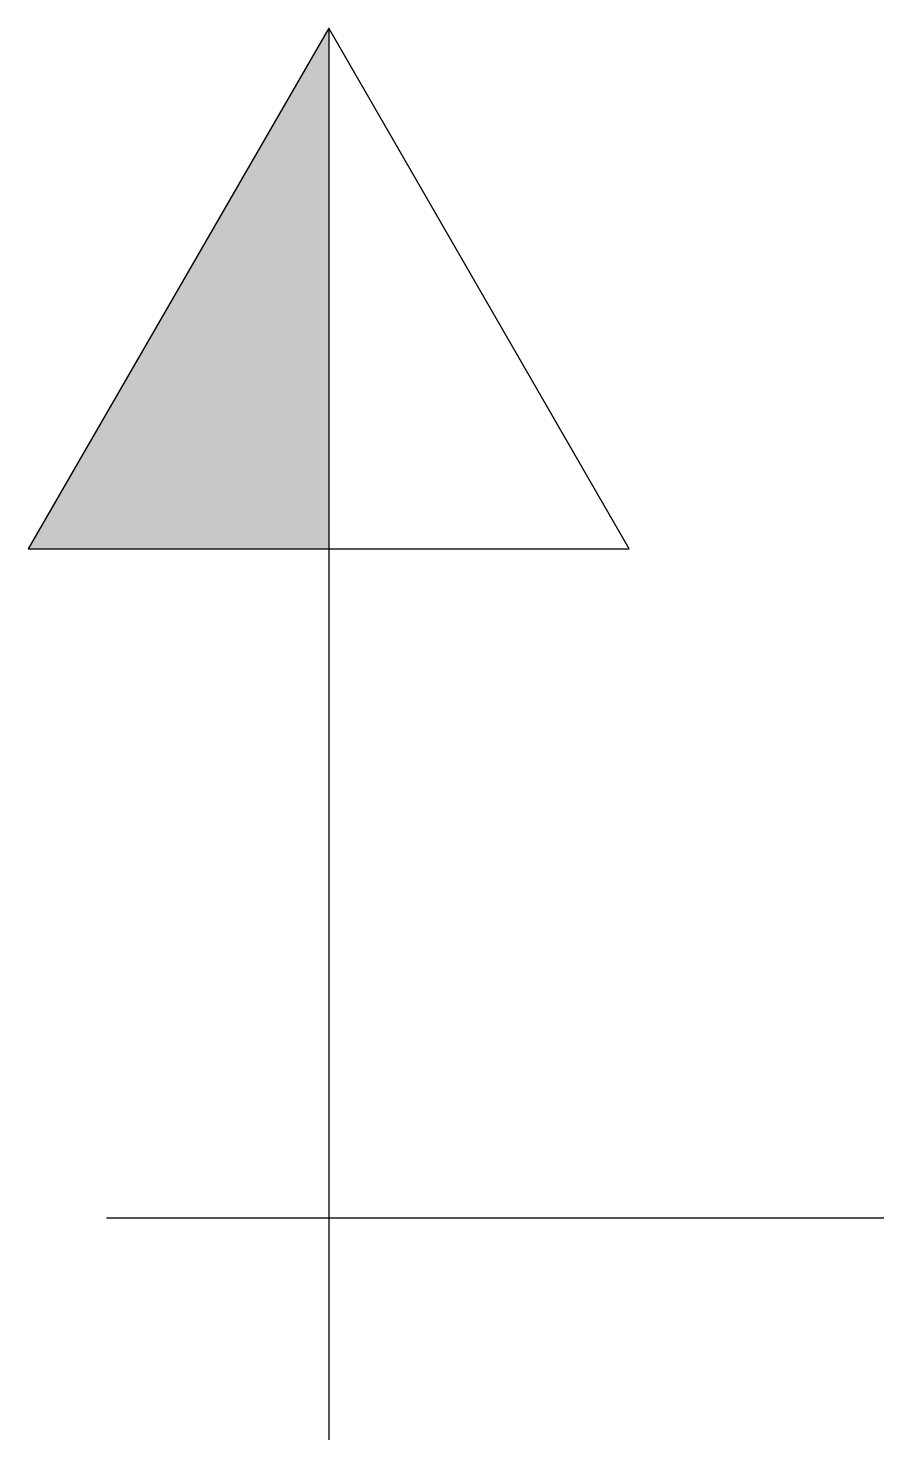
# Model space of a CAD drawing. Extents: x -7.7 to 0, y -2 to 10.7.
import ezdxf

# ---------------------------------------------------------------- set-up
doc = ezdxf.new("R2010")
doc.units = 0
doc.header["$LTSCALE"] = 1000
doc.header["$MEASUREMENT"] = 0
doc.layers.get('0').update_dxf_attribs({"linetype": 'CONTINUOUS'})

msp = doc.modelspace()

# ---------------------------------------------------------------- linework, layer by layer
for p, q in [((-5, 10.712), (-5, 6.025)), ((-5, 6.025), (-5, -2)), ((-7, 0), (0, 0))]:
    msp.add_line(p, q)
msp.add_lwpolyline([(-5, 10.712), (-7.706, 6.025), (-2.294, 6.025)], close=True)
msp.add_solid([(-7.706, 6.025), (-5, 6.025), (-5, 10.712)])

doc.saveas('drawing.dxf')
